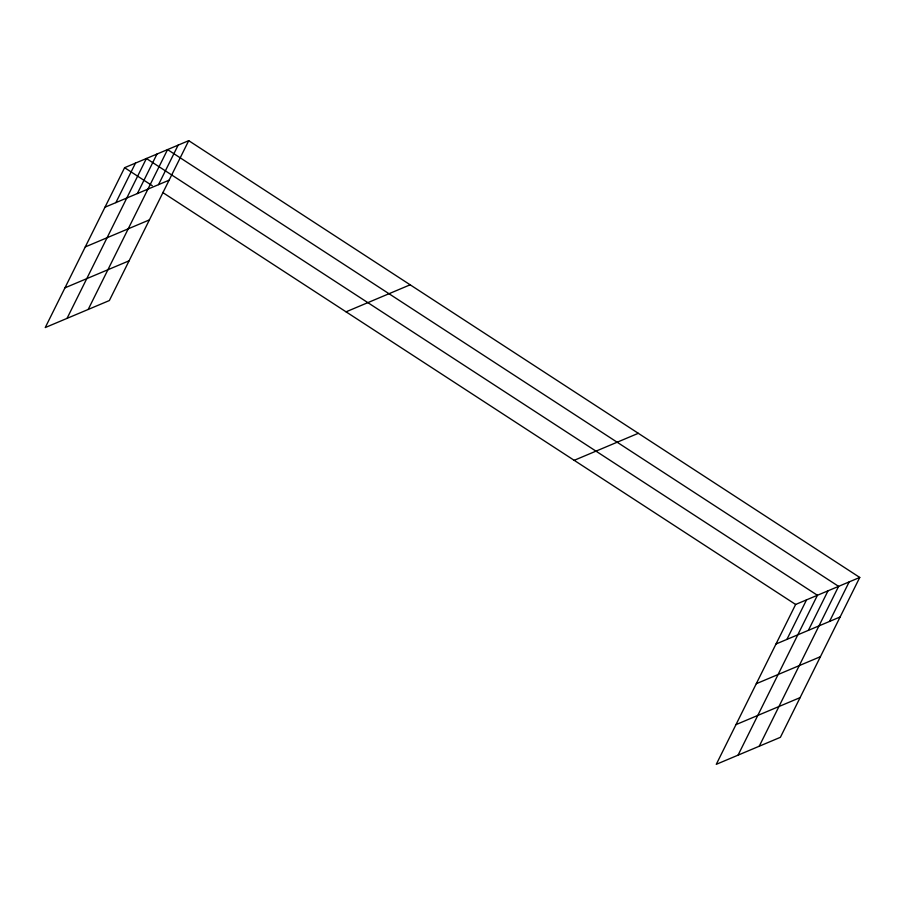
<?xml version="1.0" encoding="UTF-8"?>
<svg xmlns="http://www.w3.org/2000/svg" width="905" height="905" viewBox="0 0 905 905"><rect width="100%" height="100%" fill="white"/><g stroke="black" fill="none" stroke-linecap="round" stroke-linejoin="round"><path stroke-width="1.36" d="M188.726 140.671L124.607 167.685L45.25 327.553L109.369 300.539L188.726 140.671L859.75 577.447L780.393 737.315L716.274 764.329L795.631 604.461L859.75 577.447M115.885 202.618L135.501 163.092M67.049 318.368L146.406 158.499L817.43 595.286L738.073 755.143M137.368 193.568L156.984 154.042M88.204 309.453L167.561 149.585L838.596 586.361L759.238 746.229M158.522 184.654L178.149 145.128M786.909 639.405L806.536 599.868M808.391 630.355L828.007 590.818M829.546 621.43L849.173 581.904M104.98 207.211L169.099 180.197M85.274 246.929L149.393 219.904M64.968 287.835L129.076 260.821M346.049 311.829L410.157 284.803M574.189 460.328L638.308 433.314M776.015 643.998L840.134 616.972M756.297 683.705L820.416 656.691M735.991 724.622L800.111 697.608M124.607 167.685L152.289 185.706M162.662 192.46L795.631 604.461"/></g></svg>
